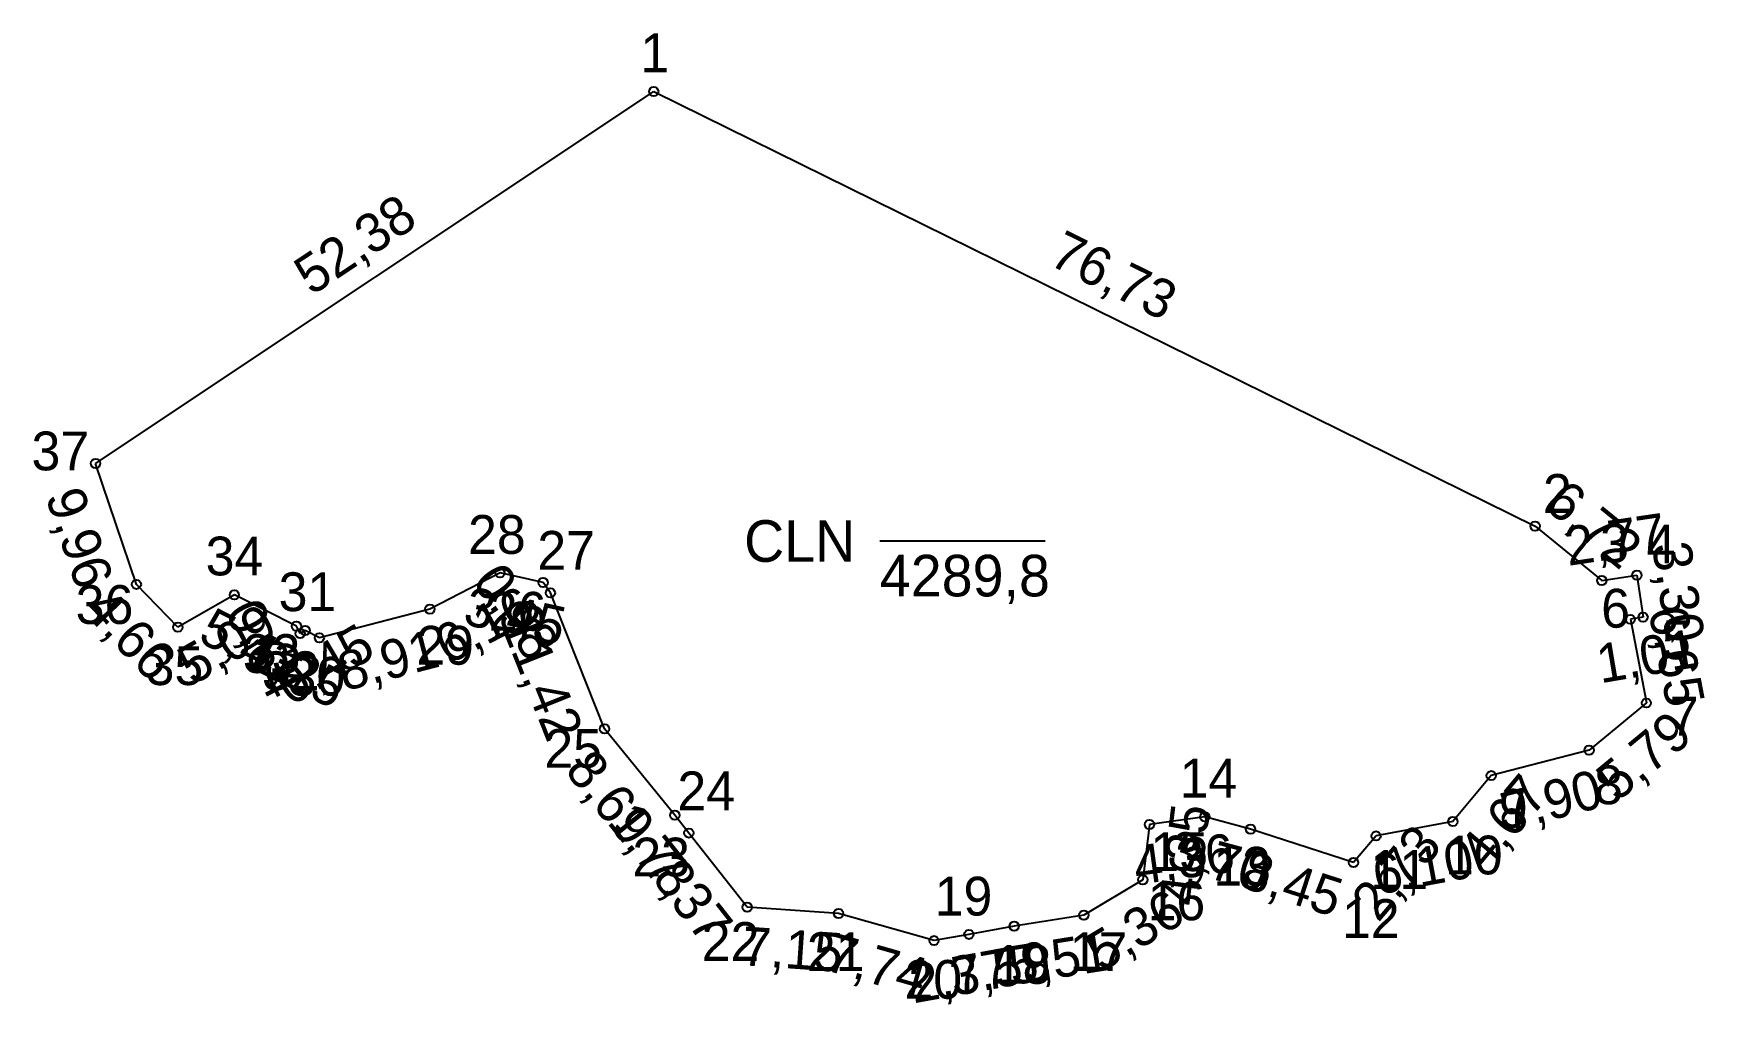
# Model space of a CAD drawing. Extents: x 543436 to 543566, y 1844657 to 1844733.
import ezdxf

# ---------------------------------------------------------------- set-up
doc = ezdxf.new("R2010")
doc.units = 0
for name, color, linetype in [('CanhThua', 7, 'Continuous'), ('ChieuDaiCanhThua', 7, 'Continuous'), ('MocDinhThua', 7, 'Continuous'), ('NhanDiaChinhThua', 7, 'Continuous'), ('SoHieuDinhThua', 7, 'Continuous')]:
    doc.layers.add(name, color=color, linetype=linetype)

msp = doc.modelspace()

# ---------------------------------------------------------------- linework, layer by layer
at = {"layer": 'CanhThua'}
for p, q in [((543440.71, 1844698.95), (543484.3, 1844727.98)), ((543484.3, 1844727.98), (543553.13, 1844694.06)), ((543443.9, 1844689.51), (543440.71, 1844698.95)), ((543553.13, 1844694.06), (543558.34, 1844689.81)), ((543472.3, 1844690.4), (543466.82, 1844687.58)), ((543475.66, 1844689.65), (543472.3, 1844690.4)), ((543558.34, 1844689.81), (543561.08, 1844690.22)), ((543561.08, 1844690.22), (543561.56, 1844686.95)), ((543447.14, 1844686.16), (543443.9, 1844689.51)), ((543451.55, 1844688.69), (543447.14, 1844686.16)), ((543456.4, 1844686.24), (543451.55, 1844688.69)), ((543476.23, 1844688.84), (543475.66, 1844689.65)), ((543480.46, 1844678.23), (543476.23, 1844688.84)), ((543466.82, 1844687.58), (543458.19, 1844685.34)), ((543456.69, 1844685.67), (543456.4, 1844686.24)), ((543561.56, 1844686.95), (543560.57, 1844686.78)), ((543560.57, 1844686.78), (543561.82, 1844680.25)), ((543457.08, 1844685.9), (543456.69, 1844685.67)), ((543458.19, 1844685.34), (543457.08, 1844685.9)), ((543561.82, 1844680.25), (543557.35, 1844676.56)), ((543485.95, 1844671.49), (543480.46, 1844678.23)), ((543557.35, 1844676.56), (543549.71, 1844674.58)), ((543549.71, 1844674.58), (543546.71, 1844670.99)), ((543487.05, 1844670.1), (543485.95, 1844671.49)), ((543523.01, 1844670.77), (543522.49, 1844666.45)), ((543527.34, 1844671.36), (543523.01, 1844670.77)), ((543530.91, 1844670.4), (543527.34, 1844671.36)), ((543538.95, 1844667.79), (543530.91, 1844670.4)), ((543546.71, 1844670.99), (543540.71, 1844669.87)), ((543491.6, 1844664.31), (543487.05, 1844670.1)), ((543540.71, 1844669.87), (543538.95, 1844667.79)), ((543522.49, 1844666.45), (543517.89, 1844663.69)), ((543498.74, 1844663.82), (543491.6, 1844664.31)), ((543506.19, 1844661.7), (543498.74, 1844663.82)), ((543512.45, 1844662.83), (543508.92, 1844662.19)), ((543517.89, 1844663.69), (543512.45, 1844662.83)), ((543508.92, 1844662.19), (543506.19, 1844661.7))]:
    msp.add_line(p, q, dxfattribs=at)
at = {"layer": 'MocDinhThua'}
for centre in [(543484.3, 1844727.98), (543440.71, 1844698.95), (543553.13, 1844694.06), (543443.9, 1844689.51), (543472.3, 1844690.4), (543475.66, 1844689.65), (543558.34, 1844689.81), (543561.08, 1844690.22), (543451.55, 1844688.69), (543476.23, 1844688.84), (543466.82, 1844687.58), (543561.56, 1844686.95), (543447.14, 1844686.16), (543456.4, 1844686.24), (543456.69, 1844685.67), (543457.08, 1844685.9), (543560.57, 1844686.78), (543458.19, 1844685.34), (543561.82, 1844680.25), (543480.46, 1844678.23), (543557.35, 1844676.56), (543549.71, 1844674.58), (543485.95, 1844671.49), (543527.34, 1844671.36), (543487.05, 1844670.1), (543523.01, 1844670.77), (543530.91, 1844670.4), (543546.71, 1844670.99), (543540.71, 1844669.87), (543538.95, 1844667.79), (543522.49, 1844666.45), (543491.6, 1844664.31), (543498.74, 1844663.82), (543517.89, 1844663.69), (543508.92, 1844662.19), (543512.45, 1844662.83), (543506.19, 1844661.7)]:
    msp.add_circle(centre, 0.363, dxfattribs=at)
at = {"layer": 'NhanDiaChinhThua'}
msp.add_line((543501.96, 1844692.9), (543514.88, 1844692.9), dxfattribs=at)

# ---------------------------------------------------------------- texts
at = {"layer": 'ChieuDaiCanhThua'}
for s, rotation, p in [('52,38', 33.6612, (543457.58, 1844712)), ('76,73', 333.7625, (543515.04, 1844714.52)), ('9,96', 288.6733, (543436.77, 1844696.4)), ('6,72', 320.8383, (543553.73, 1844695.52)), ('2,77', 8.452, (543555.71, 1844690.95)), ('3,30', 278.3901, (543562.26, 1844692.6)), ('0,98', 305.1979, (543470.05, 1844689.72)), ('6,16', 27.2473, (543468.23, 1844683.2)), ('3,45', 347.3002, (543469.31, 1844686.42)), ('4,66', 314.0528, (543439.59, 1844687.43)), ('5,09', 29.8357, (543448.29, 1844681.59)), ('5,43', 333.1898, (543448.6, 1844685.1)), ('0,64', 296.8858, (543450.76, 1844687.33)), ('6,65', 280.8657, (543561.97, 1844687.5)), ('0,45', 30.7237, (543455.97, 1844679.96)), ('11,42', 291.7483, (543472.3, 1844686.44)), ('1,25', 333.3116, (543452.23, 1844683.26)), ('8,91', 14.56, (543460.12, 1844681.15)), ('1,01', 9.6026, (543558.23, 1844681.78)), ('5,79', 39.5232, (543559.53, 1844672.47)), ('8,69', 309.1345, (543477.27, 1844674.96)), ('4,67', 50.1725, (543549.25, 1844666.95)), ('7,90', 14.5183, (543550.96, 1844670.21)), ('1,78', 308.5087, (543480.59, 1844670.93)), ('4,35', 83.0333, (543526.8, 1844664.32)), ('2,73', 49.6835, (543540.88, 1844663.05)), ('7,37', 308.1751, (543483.4, 1844667.4)), ('4,36', 7.7734, (543522, 1844666.05)), ('3,70', 344.9568, (543524.24, 1844667.49)), ('6,10', 10.5787, (543540.78, 1844665.26)), ('8,45', 342.0194, (543529.94, 1844665.94)), ('5,36', 30.9968, (543519.25, 1844659.21)), ('7,15', 356.0713, (543491.1, 1844659.79)), ('7,74', 344.1115, (543497.53, 1844659.44)), ('3,59', 10.2763, (543507.74, 1844657.36)), ('5,51', 8.977, (543512.28, 1844658.21)), ('2,77', 10.1755, (543504.6, 1844656.8))]:
    msp.add_text(s, height=3.028, rotation=rotation, dxfattribs=at).set_placement(p)
at = {"layer": 'NhanDiaChinhThua'}
for s, p in [('CLN', (543491.36, 1844691.27)), ('4289,8', (543501.96, 1844688.57))]:
    msp.add_text(s, height=3.247, dxfattribs=at).set_placement(p)
at = {"layer": 'SoHieuDinhThua'}
for s, height, p in [('1', 3.03, (543483.26, 1844729.49)), ('37', 3.028, (543435.71, 1844698.41)), ('2', 3.03, (543553.74, 1844695.09)), ('28', 3.028, (543469.8, 1844691.89)), ('3', 3.03, (543558.21, 1844691.22)), ('4', 3.03, (543561.84, 1844691.14)), ('34', 3.028, (543449.31, 1844690.21)), ('27', 3.028, (543475.21, 1844690.65)), ('31', 3.028, (543455.01, 1844687.42)), ('36', 3.028, (543439.16, 1844686.42)), ('26', 3.028, (543471.42, 1844685.89)), ('6', 3.03, (543558.29, 1844686.13)), ('29', 3.028, (543465.76, 1844683.24)), ('5', 3.03, (543563.04, 1844683.66)), ('35', 3.028, (543444.62, 1844681.65)), ('33', 3.028, (543452.21, 1844682.59)), ('32', 3.028, (543453.7, 1844681.25)), ('30', 3.028, (543455.71, 1844680.82)), ('7', 3.03, (543563.65, 1844677.71)), ('25', 3.028, (543475.76, 1844675.19)), ('14', 3.028, (543525.37, 1844672.87)), ('24', 3.028, (543486.15, 1844671.88)), ('8', 3.03, (543557.74, 1844672.35)), ('9', 3.03, (543550.3, 1844670.51)), ('23', 3.028, (543482.63, 1844666.71)), ('15', 3.028, (543523.08, 1844667.13)), ('13', 3.028, (543528, 1844665.99)), ('10', 3.028, (543546.09, 1844666.87)), ('11', 3.028, (543540.27, 1844665.74)), ('19', 3.028, (543506.24, 1844663.66)), ('16', 3.028, (543522.87, 1844663.29)), ('12', 3.028, (543538.05, 1844661.91)), ('22', 3.028, (543488.05, 1844660.12)), ('21', 3.028, (543496.26, 1844659.32)), ('18', 3.028, (543510.85, 1844658.33)), ('17', 3.028, (543516.79, 1844659.33)), ('20', 3.028, (543503.88, 1844657.16))]:
    msp.add_text(s, height=height, dxfattribs=at).set_placement(p)

doc.saveas('drawing.dxf')
